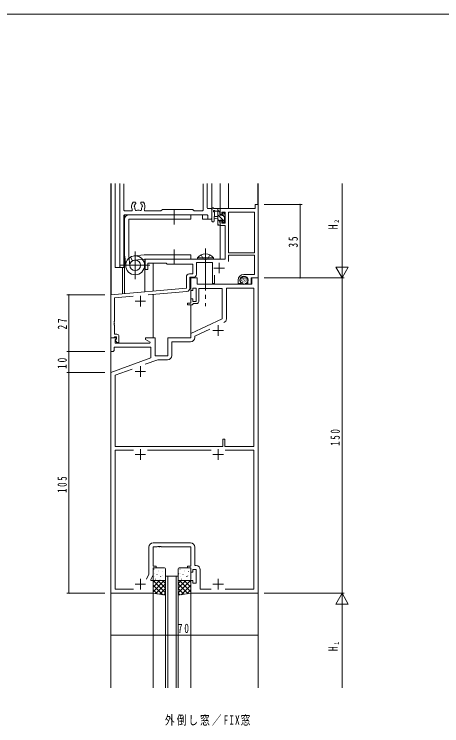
# Model space of a CAD drawing. Units: millimetres, scale not verified. Extents: x -567 to 567, y -403 to 403.
# Drawn here: x -8.9 to 194.7, y 60.4 to 399 of the extents above; entities that cross this region are included whole.
import ezdxf
from ezdxf.enums import TextEntityAlignment as Align

# ---------------------------------------------------------------- set-up
doc = ezdxf.new("R2010")
doc.units = ezdxf.units.MM
doc.header["$LTSCALE"] = 2
doc.linetypes.add('USER2', pattern=[13, 10, -1, 1, -1])
doc.linetypes.add('USER3', pattern=[4, 3, -1])
for name, color, linetype, lineweight in [('0-1_YKK_ZWAK', 7, 'Continuous', 18), ('0-3_YKK_11', 7, 'Continuous', 18), ('0-4_YKK_12', 2, 'Continuous', 18), ('0-5_YKK_13', 4, 'Continuous', 18), ('0-6_YKK_D', 6, 'Continuous', 18)]:
    doc.layers.add(name, color=color, linetype=linetype, lineweight=lineweight)
doc.layers.add('0-2_USER1', color=7, linetype='Continuous')
doc.styles.add('ＭＳ ゴシック', font='')
doc.styles.get('ＭＳ ゴシック').set_extended_font_data('MS Gothic')

msp = doc.modelspace()

# ---------------------------------------------------------------- linework, layer by layer
at = {"layer": '0-1_YKK_ZWAK'}
msp.add_line((537.274, 399), (-562.726, 399), dxfattribs=at)
at = {"layer": '0-3_YKK_11'}
for p, q in [((41.374, 318.516), (41.374, 278.816)), ((43.304, 305.746), (43.304, 318.286)), ((81.044, 318.286), (81.044, 305.746)), ((82.974, 306.816), (82.974, 318.516)), ((48.624, 309.616), (47.9, 309.616)), ((49.024, 309.077), (49.024, 309.216)), ((51.324, 309.216), (51.324, 309.077)), ((52.448, 309.616), (51.724, 309.616)), ((107.174, 273.516), (107.174, 308.516)), ((46.824, 305.446), (43.604, 305.446)), ((60.88, 305.446), (53.524, 305.446)), ((61.486, 305.928), (61.092, 305.534)), ((76.05, 306.016), (61.698, 306.016)), ((76.656, 305.534), (76.262, 305.928)), ((80.744, 305.446), (76.868, 305.446)), ((84.874, 306.516), (83.274, 306.516)), ((85.174, 301.816), (85.174, 306.216)), ((105.774, 306.516), (89.174, 306.516)), ((89.174, 306.516), (89.174, 303.716)), ((93.104, 304.886), (93.104, 285.516)), ((105.544, 304.886), (93.104, 304.886)), ((105.544, 285.516), (105.544, 304.886)), ((105.544, 285.516), (105.544, 304.886)), ((43.304, 278.816), (43.304, 303.216)), ((43.604, 303.516), (82.944, 303.516)), ((83.244, 303.216), (83.244, 301.816)), ((83.544, 301.516), (84.874, 301.516)), ((91.474, 298.416), (91.474, 282.516)), ((93.104, 285.516), (105.544, 285.516)), ((81.716, 282.516), (53.474, 282.516)), ((91.474, 282.516), (82.632, 282.516)), ((93.104, 281.386), (93.104, 284.316)), ((93.104, 284.316), (105.544, 284.316)), ((105.544, 284.316), (105.544, 275.216)), ((41.674, 278.516), (43.004, 278.516)), ((54.674, 280.516), (63.474, 280.516)), ((63.474, 280.516), (63.974, 280.016)), ((63.974, 280.016), (76.174, 280.016)), ((77.804, 275.316), (77.804, 280.886)), ((77.804, 280.886), (85.474, 280.886)), ((85.474, 280.886), (85.474, 270.816)), ((86.174, 278.216), (91.174, 278.216)), ((88.674, 280.716), (88.674, 275.716)), ((86.474, 270.816), (86.474, 274.88)), ((105.544, 275.216), (100.474, 275.216)), ((73.044, 273.946), (73.044, 268.654)), ((74.674, 273.816), (76.304, 273.816)), ((74.674, 268.535), (74.674, 273.816)), ((75.174, 273.516), (78.174, 273.516)), ((78.174, 273.516), (78.174, 270.516)), ((98.674, 272.154), (98.674, 272.416)), ((103.974, 270.516), (103.974, 273.516)), ((103.974, 273.516), (107.174, 273.516)), ((104.174, 270.516), (104.174, 273.516)), ((104.174, 273.516), (107.174, 273.516)), ((107.174, 273.516), (107.174, 123.516)), ((73.044, 268.654), (37.174, 265.516)), ((77.774, 262.316), (77.774, 268.716)), ((78.174, 270.516), (104.174, 270.516)), ((90.174, 268.516), (78.974, 268.516)), ((78.974, 268.516), (78.974, 262.316)), ((85.474, 270.816), (86.474, 270.816)), ((90.174, 254.011), (90.174, 268.516)), ((105.244, 268.586), (92.104, 268.586)), ((92.104, 268.586), (92.104, 254.056)), ((105.244, 193.216), (105.244, 268.586)), ((37.174, 265.516), (37.174, 245.016)), ((38.804, 264.022), (47.771, 264.807)), ((51.174, 264.916), (51.174, 259.916)), ((54.925, 265.433), (73.305, 267.041)), ((38.804, 252.974), (38.804, 264.022)), ((48.674, 262.416), (53.674, 262.416)), ((75.174, 263.516), (76.174, 263.516)), ((75.174, 261.516), (75.174, 263.516)), ((76.174, 263.516), (76.174, 262.316)), ((76.174, 262.316), (77.774, 262.316)), ((75.174, 247.016), (90.174, 254.011)), ((88.174, 251.016), (88.174, 246.016)), ((84.266, 249.127), (77.104, 245.787)), ((85.674, 248.516), (90.674, 248.516)), ((37.174, 238.516), (37.174, 245.016)), ((58.174, 245.016), (58.174, 236.516)), ((64.174, 245.016), (75.174, 245.016)), ((64.174, 236.516), (64.174, 245.016)), ((75.174, 245.016), (75.174, 247.016)), ((77.104, 245.787), (77.104, 245.086)), ((56.174, 240.586), (38.674, 240.586)), ((38.674, 240.586), (38.674, 239.016)), ((39.104, 242.516), (55.718, 242.516)), ((56.174, 235.432), (56.174, 240.586)), ((75.104, 243.086), (66.104, 243.086)), ((66.104, 243.086), (66.104, 236.586)), ((37.174, 228.516), (56.174, 235.432)), ((59.494, 234.586), (53.508, 232.408)), ((58.174, 236.516), (64.174, 236.516)), ((64.104, 234.586), (59.494, 234.586)), ((51.174, 231.516), (51.174, 226.516)), ((37.174, 123.516), (37.174, 228.516)), ((47.206, 230.114), (39.104, 227.165)), ((47.206, 230.114), (39.104, 227.165)), ((39.104, 227.165), (39.104, 193.216)), ((48.674, 229.016), (53.674, 229.016)), ((90.374, 196.716), (91.374, 196.716)), ((90.374, 193.216), (90.374, 196.716)), ((91.374, 196.716), (91.374, 193.216)), ((39.104, 193.216), (90.374, 193.216)), ((91.374, 193.216), (105.244, 193.216)), ((47.824, 191.586), (39.104, 191.586)), ((47.824, 191.586), (39.104, 191.586)), ((39.104, 191.586), (39.104, 125.446)), ((51.174, 192.016), (51.174, 187.016)), ((84.824, 191.586), (54.524, 191.586)), ((88.174, 192.016), (88.174, 187.016)), ((105.244, 191.586), (91.524, 191.586)), ((105.244, 125.446), (105.244, 191.586)), ((48.674, 189.516), (53.674, 189.516)), ((85.674, 189.516), (90.674, 189.516)), ((57.244, 147.446), (75.104, 147.446)), ((55.244, 132.589), (55.244, 145.446)), ((57.174, 145.516), (57.174, 136.316)), ((59.216, 145.516), (57.174, 145.516)), ((75.174, 145.516), (61.132, 145.516)), ((75.174, 136.316), (75.174, 145.516)), ((77.104, 145.446), (77.104, 136.646)), ((57.174, 136.316), (58.674, 136.316)), ((57.174, 135.516), (57.174, 132.161)), ((58.674, 135.516), (57.174, 135.516)), ((58.674, 136.316), (58.674, 135.516)), ((77.104, 136.646), (77.704, 136.646)), ((54.079, 130.09), (55.244, 132.589)), ((57.174, 132.161), (56.174, 130.016)), ((77.774, 128.316), (77.774, 134.716)), ((79.704, 134.646), (79.704, 125.446)), ((51.174, 130.316), (51.174, 125.316)), ((88.174, 130.316), (88.174, 125.316)), ((39.104, 125.446), (47.811, 125.446)), ((48.674, 127.816), (53.674, 127.816)), ((79.704, 125.446), (84.811, 125.446)), ((85.674, 127.816), (90.674, 127.816)), ((91.537, 125.446), (105.244, 125.446)), ((57.174, 123.516), (37.174, 123.516)), ((107.174, 123.516), (75.174, 123.516))]:
    msp.add_line(p, q, dxfattribs=at)
for points in [[(107.174, 308.516), (105.774, 308.516), (105.774, 306.516)], [(89.174, 303.716), (89.974, 303.716), (89.974, 304.886), (91.474, 304.886), (91.474, 299.616), (89.974, 299.616), (89.974, 300.716), (89.174, 300.716), (89.174, 298.416), (91.474, 298.416)], [(53.474, 282.516), (53.474, 277.516), (54.674, 277.516), (54.674, 280.516)], [(82.632, 282.516), (82.449, 282.396), (81.899, 282.396), (81.716, 282.516)], [(76.174, 280.016), (76.174, 275.446), (74.544, 275.446)], [(77.774, 268.716), (76.174, 268.716), (76.174, 267.516), (75.174, 267.516), (75.174, 273.516)], [(97.674, 272.416), (97.674, 270.916), (98.95, 270.916), (99.11, 271.304), (98.967, 271.447)], [(102.274, 272.416), (102.274, 270.516), (103.974, 270.516)], [(77.974, 261.316), (76.474, 261.316), (76.174, 261.016), (75.874, 260.716), (73.674, 260.716), (73.674, 261.516), (75.174, 261.516)], [(38.684, 251.791), (38.804, 251.974), (38.804, 252.057), (38.684, 252.241), (38.684, 252.791), (38.804, 252.974)], [(39.974, 246.716), (38.804, 246.716), (38.804, 251.057), (38.684, 251.241), (38.684, 251.791)], [(37.174, 245.016), (38.504, 245.016), (38.804, 245.316), (39.004, 245.516), (39.774, 245.516), (39.774, 244.589), (39.2, 244.016), (39.951, 242.716), (40.974, 242.716), (40.974, 245.716)], [(37.174, 245.016), (39.65, 245.016), (39.81, 244.629), (39.104, 243.922), (39.104, 242.516)], [(55.718, 242.516), (55.839, 242.966), (53.674, 244.216), (53.674, 245.016), (58.174, 245.016)], [(38.674, 239.016), (38.174, 238.516), (37.174, 238.516)], [(61.132, 145.516), (60.949, 145.636), (60.399, 145.636), (60.216, 145.516), (60.132, 145.516), (59.949, 145.636), (59.399, 145.636), (59.216, 145.516)], [(77.774, 134.716), (76.174, 134.716), (76.174, 133.516), (75.174, 133.516), (75.174, 135.516), (73.674, 135.516), (73.674, 136.316), (75.174, 136.316)], [(56.174, 130.016), (56.174, 129.516), (57.174, 129.516), (57.174, 123.516)], [(75.174, 123.516), (75.174, 129.516), (76.174, 129.516), (76.174, 128.316), (77.774, 128.316)]]:
    msp.add_lwpolyline(points, dxfattribs=at)
for centre, radius, start, end in [((50.174, 307.516), 3.2, 141.63349, 205.1079), ((47.9, 309.316), 0.3, 90, 141.63349), ((48.697, 307.776), 0.5, 116.8699, 223.1301), ((48.38, 308.401), 0.2, 296.8699, 333.7398), ((50.174, 307.516), 1.8, 134.79283, 153.7398), ((48.624, 309.216), 0.4, 360, 90), ((48.624, 309.077), 0.4, 314.79283, 360), ((51.724, 309.216), 0.4, 90, 180), ((51.724, 309.077), 0.4, 180, 225.20717), ((50.174, 307.516), 1.8, 26.2602, 45.20717), ((51.968, 308.401), 0.2, 206.2602, 243.1301), ((51.651, 307.776), 0.5, 316.8699, 63.1301), ((52.448, 309.316), 0.3, 38.36651, 90), ((50.174, 307.516), 3.2, 334.8921, 38.36651), ((43.604, 305.746), 0.3, 180, 270), ((46.824, 305.946), 0.5, 270, 25.1079), ((48.186, 307.298), 0.2, 6.2602, 43.1301), ((50.174, 307.516), 1.8, 186.2602, 208.03074), ((49.314, 306.287), 0.75, 162.29961, 307.70039), ((48.409, 306.576), 0.2, 342.29961, 28.03074), ((49.895, 305.535), 0.2, 81.96926, 127.70039), ((50.174, 307.516), 1.8, 261.96926, 278.03074), ((50.453, 305.535), 0.2, 52.29961, 98.03074), ((51.034, 306.287), 0.75, 232.29961, 17.70039), ((51.939, 306.576), 0.2, 151.96926, 197.70039), ((50.174, 307.516), 1.8, 331.96926, 353.7398), ((52.162, 307.298), 0.2, 136.8699, 173.7398), ((53.524, 305.946), 0.5, 154.8921, 270), ((60.88, 305.746), 0.3, 270, 315), ((61.698, 305.716), 0.3, 90, 135), ((76.05, 305.716), 0.3, 45, 90), ((76.868, 305.746), 0.3, 225, 270), ((80.744, 305.746), 0.3, 270, 0), ((83.274, 306.816), 0.3, 180, 270), ((84.874, 306.216), 0.3, 0, 90), ((43.604, 303.216), 0.3, 90, 180), ((82.944, 303.216), 0.3, 0, 90), ((83.544, 301.816), 0.3, 180, 270), ((84.874, 301.816), 0.3, 270, 0), ((41.674, 278.816), 0.3, 180, 270), ((43.004, 278.816), 0.3, 270, 0), ((74.544, 273.946), 1.5, 90.00001, 179.99999), ((76.304, 275.316), 1.5, 270.00001, 359.99999), ((100.474, 272.416), 2.8, 90.00001, 179.99999), ((100.474, 272.416), 1.8, 359.99999, 180.00001), ((99.674, 272.154), 1, 179.99998, 224.99997), ((73.174, 268.535), 1.5, 275, 0.00001), ((77.974, 262.316), 1, 270.00001, 359.99999), ((90.104, 254.056), 2, 295.00002, 0.00002), ((39.974, 245.716), 1, 0.00001, 89.99999), ((75.104, 245.086), 2, 270.00001, 359.99999), ((64.104, 236.586), 2, 270.00001, 359.99999), ((57.244, 145.446), 2, 90.00001, 179.99999), ((75.104, 145.446), 2, 0.00001, 89.99999), ((77.704, 134.646), 2, 0.00001, 89.99999)]:
    msp.add_arc(centre, radius, start, end, dxfattribs=at)
at = {"layer": '0-4_YKK_12'}
for p, q in [((37.174, 78.516), (37.174, 318.516)), ((37.274, 265.464), (37.274, 318.516)), ((39.174, 278.516), (39.174, 318.516)), ((85.174, 301.516), (85.174, 318.516)), ((89.174, 306.516), (89.174, 318.516)), ((93.074, 306.516), (93.074, 318.516)), ((107.074, 308.439), (107.074, 318.516)), ((107.174, 78.516), (107.174, 318.516)), ((43.674, 266.084), (43.674, 303.516)), ((80.674, 303.516), (80.674, 301.516)), ((80.674, 301.516), (85.174, 301.516)), ((89.174, 298.916), (89.174, 282.516)), ((53.274, 266.924), (53.274, 282.516)), ((89.174, 282.516), (53.274, 282.516)), ((43.374, 278.516), (39.174, 278.516)), ((42.674, 265.997), (42.674, 278.516)), ((57.174, 267.265), (57.174, 280.516)), ((75.174, 261.816), (75.174, 273.816)), ((57.174, 245.016), (57.174, 265.629)), ((75.174, 245.016), (75.174, 260.716)), ((63.174, 131.516), (69.174, 131.516)), ((63.174, 131.516), (63.174, 78.516)), ((64.174, 131.516), (64.174, 78.516)), ((68.174, 131.516), (68.174, 78.516)), ((69.174, 131.516), (69.174, 78.516)), ((57.174, 78.516), (57.174, 123.516)), ((75.174, 78.516), (75.174, 123.516))]:
    msp.add_line(p, q, dxfattribs=at)
at = {"layer": '0-5_YKK_13'}
for p, q in [((67.174, 306.016), (67.174, 299.016)), ((85.174, 300.789), (85.174, 305.951)), ((88.874, 306.516), (86.194, 306.516)), ((86.374, 300.789), (86.377, 304.75)), ((86.794, 305.316), (87.974, 305.316)), ((87.974, 306.516), (87.974, 298.916)), ((88.974, 304.787), (87.974, 305.787)), ((88.974, 303.416), (88.974, 305.416)), ((89.174, 305.616), (89.174, 306.216)), ((43.678, 301.516), (43.678, 284.016)), ((75.178, 303.516), (45.678, 303.516)), ((45.678, 284.016), (45.678, 301.516)), ((75.178, 301.516), (45.678, 301.516)), ((75.178, 301.516), (75.178, 303.516)), ((87.974, 302.816), (86.83, 302.714)), ((87.974, 301.616), (86.83, 301.718)), ((91.466, 300.049), (87.974, 303.542)), ((89.913, 303.416), (88.974, 303.416)), ((90.374, 304.216), (90.374, 303.877)), ((91.274, 302.487), (90.535, 303.226)), ((91.386, 303.929), (90.886, 304.429)), ((91.274, 300.816), (91.274, 302.916)), ((91.474, 303.116), (91.474, 303.716)), ((88.974, 300.297), (87.974, 301.297)), ((88.409, 298.616), (87.974, 299.052)), ((88.274, 298.616), (88.874, 298.616)), ((88.974, 299.716), (88.974, 301.016)), ((88.974, 301.016), (90.374, 301.016)), ((89.174, 298.916), (89.174, 299.516)), ((90.374, 301.016), (90.374, 300.116)), ((90.674, 299.816), (91.174, 299.816)), ((91.474, 300.116), (91.474, 300.616)), ((52.964, 284.504), (48.196, 283.99)), ((52.964, 284.504), (48.196, 283.99)), ((48.678, 272.867), (48.678, 286.164)), ((48.678, 273.016), (48.678, 286.016)), ((53.178, 284.516), (75.174, 284.516)), ((67.174, 280.016), (67.174, 287.016)), ((75.174, 282.516), (75.174, 284.516)), ((43.69, 283.801), (44.204, 279.033)), ((46.166, 279.258), (45.678, 284.016)), ((46.385, 283.388), (47.392, 281.688)), ((53.178, 282.516), (48.421, 282.028)), ((53.178, 282.516), (75.174, 282.516)), ((78.424, 283.025), (78.424, 282.516)), ((78.424, 283.025), (85.924, 283.025)), ((78.424, 282.516), (85.924, 282.516)), ((85.924, 283.025), (85.924, 282.516)), ((41.749, 279.516), (55.608, 279.516)), ((55.178, 279.516), (42.178, 279.516)), ((98.75, 272.778), (98.75, 272.578)), ((98.911, 272.019), (98.911, 271.819)), ((99.302, 273.1), (99.302, 272.9)), ((99.371, 272.502), (99.371, 272.302)), ((99.417, 271.398), (99.417, 271.198)), ((99.555, 273.653), (99.555, 273.453)), ((99.854, 271.536), (99.854, 271.336)), ((99.9, 272.641), (99.9, 272.441)), ((99.946, 272.043), (99.946, 271.843)), ((100.015, 273.975), (100.015, 273.775)), ((100.015, 270.961), (100.015, 270.761)), ((100.176, 273.354), (100.176, 273.154)), ((100.429, 272.756), (100.429, 272.556)), ((100.59, 271.652), (100.59, 271.452)), ((100.636, 273.86), (100.636, 273.66)), ((100.797, 272.411), (100.797, 272.211)), ((100.889, 273.216), (100.889, 273.016)), ((101.28, 271.008), (101.28, 270.808)), ((101.372, 273.676), (101.372, 273.476)), ((101.418, 271.813), (101.418, 271.613)), ((101.464, 272.365), (101.464, 272.165)), ((101.51, 272.94), (101.51, 272.74)), ((101.924, 271.537), (101.924, 271.337)), ((102.131, 272.204), (102.131, 272.004)), ((102.2, 272.917), (102.2, 272.717)), ((100.567, 270.778), (100.567, 270.578)), ((62.674, 135.516), (57.674, 135.516)), ((74.674, 135.516), (69.674, 135.516)), ((57.174, 135.016), (57.174, 130.016)), ((57.618, 134.953), (57.662, 134.977)), ((57.81, 133.008), (57.857, 133.096)), ((59.052, 132.329), (59.096, 132.353)), ((59.643, 134.219), (59.687, 134.243)), ((59.957, 133.799), (59.963, 133.806)), ((61.719, 133.786), (61.763, 133.81)), ((63.174, 130.016), (63.174, 135.016)), ((69.174, 135.016), (69.174, 130.016)), ((69.375, 132.761), (69.419, 132.785)), ((70.018, 134.953), (70.062, 134.977)), ((70.21, 133.008), (70.257, 133.096)), ((71.452, 132.329), (71.496, 132.353)), ((72.043, 134.219), (72.087, 134.243)), ((72.357, 133.799), (72.363, 133.806)), ((74.119, 133.786), (74.163, 133.81)), ((75.174, 130.016), (75.174, 135.016)), ((57.174, 128.672), (58.018, 129.516)), ((57.174, 123.516), (57.174, 129.516)), ((57.174, 126.427), (60.263, 129.516)), ((57.174, 124.182), (62.508, 129.516)), ((57.174, 129.516), (63.174, 129.516)), ((63.174, 123.615), (57.272, 129.516)), ((57.674, 129.516), (62.674, 129.516)), ((57.982, 131.594), (57.988, 131.601)), ((58.409, 130.137), (58.452, 130.161)), ((63.174, 125.86), (59.517, 129.516)), ((59.801, 129.611), (59.808, 129.619)), ((60.485, 129.705), (60.529, 129.729)), ((60.7, 131.484), (60.746, 131.572)), ((61.076, 131.595), (61.12, 131.619)), ((61.743, 131.779), (61.749, 131.786)), ((63.174, 128.105), (61.762, 129.516)), ((63.153, 131.162), (63.174, 131.174)), ((63.174, 129.516), (63.174, 122.516)), ((69.174, 125.86), (72.831, 129.516)), ((69.174, 128.105), (70.586, 129.516)), ((69.174, 129.516), (69.174, 122.516)), ((69.174, 123.615), (75.076, 129.516)), ((75.174, 129.516), (69.174, 129.516)), ((69.674, 129.516), (74.674, 129.516)), ((75.174, 124.182), (69.84, 129.516)), ((70.382, 131.594), (70.388, 131.601)), ((70.809, 130.137), (70.852, 130.161)), ((75.174, 126.427), (72.085, 129.516)), ((72.201, 129.611), (72.208, 129.619)), ((72.885, 129.705), (72.929, 129.729)), ((73.1, 131.484), (73.146, 131.572)), ((73.476, 131.595), (73.52, 131.619)), ((74.143, 131.779), (74.149, 131.786)), ((75.174, 128.672), (74.33, 129.516)), ((75.174, 123.516), (75.174, 129.516)), ((61.798, 122.746), (57.174, 127.37)), ((58.528, 123.291), (63.174, 127.937)), ((60.452, 122.97), (63.174, 125.692)), ((73.82, 123.291), (69.174, 127.937)), ((71.896, 122.97), (69.174, 125.692)), ((70.55, 122.746), (75.174, 127.37)), ((59.104, 123.195), (57.174, 125.124)), ((63.174, 122.516), (57.174, 123.516)), ((62.376, 122.649), (63.174, 123.447)), ((69.174, 122.516), (75.174, 123.516)), ((69.972, 122.649), (69.174, 123.447)), ((73.244, 123.195), (75.174, 125.124))]:
    msp.add_line(p, q, dxfattribs=at)
at = {"layer": '0-5_YKK_13', "linetype": 'USER3'}
for p, q in [((80.124, 284.525), (81.029, 282.669)), ((84.224, 284.525), (83.319, 282.669)), ((81.029, 282.669), (82.174, 282.061)), ((83.319, 282.669), (82.174, 282.061))]:
    msp.add_line(p, q, dxfattribs=at)
at = {"layer": '0-5_YKK_13', "linetype": 'USER2'}
msp.add_line((82.174, 287.516), (82.174, 260.016), dxfattribs=at)
at = {"layer": '0-5_YKK_13'}
for centre, radius in [((48.678, 279.516), 4.5), ((48.678, 279.516), 2.525), ((100.474, 272.416), 2)]:
    msp.add_circle(centre, radius, dxfattribs=at)
for centre, radius, start, end in [((85.474, 305.951), 0.3, 130.52878, 180), ((85.084, 306.407), 0.3, 310.52878, 10.52878), ((85.674, 306.516), 0.3, 30, 190.52878), ((86.194, 306.816), 0.3, 210, 270), ((86.274, 305.316), 0.3, 30, 250.81024), ((86.077, 304.75), 0.3, 359.95977, 70.81024), ((86.794, 305.616), 0.3, 210, 270), ((88.874, 306.216), 0.3, 0, 90), ((88.974, 305.616), 0.2, 270, 0), ((45.678, 301.516), 2, 90, 180), ((86.874, 302.216), 0.5, 95.09207, 264.90793), ((89.913, 303.116), 0.3, 33.05573, 90), ((90.374, 303.416), 0.25, 213.05573, 56.94427), ((90.674, 304.216), 0.3, 45, 180), ((90.674, 303.877), 0.3, 180, 236.94427), ((91.274, 303.116), 0.2, 270, 0), ((91.174, 303.716), 0.3, 0, 45), ((85.774, 300.789), 0.6, 179.95977, 359.95977), ((88.274, 298.916), 0.3, 180, 270), ((88.874, 298.916), 0.3, 270, 0), ((88.974, 299.516), 0.2, 0, 90), ((90.674, 300.116), 0.3, 180, 270), ((91.174, 300.116), 0.3, 270, 0), ((91.274, 300.616), 0.2, 0, 90), ((53.178, 282.516), 2, 90.00003, 96.15771), ((82.174, 280.489), 4.527, 34.06671, 145.93329), ((45.678, 284.016), 2, 179.99075, 186.15767), ((57.674, 135.016), 0.5, 90, 180), ((62.674, 135.016), 0.5, 0, 90), ((69.674, 135.016), 0.5, 90, 180), ((74.674, 135.016), 0.5, 0, 90), ((57.674, 130.016), 0.5, 180, 270), ((62.674, 130.016), 0.5, 270, 360), ((69.674, 130.016), 0.5, 180, 270), ((74.674, 130.016), 0.5, 270, 0)]:
    msp.add_arc(centre, radius, start, end, dxfattribs=at)
at = {"layer": '0-6_YKK_D'}
for p, q in [((147.174, 279.516), (147.174, 318.516)), ((110.074, 308.516), (128.174, 308.516)), ((127.174, 273.516), (127.174, 308.516)), ((147.174, 273.516), (147.174, 283.909)), ((150.174, 278.713), (144.174, 278.713)), ((147.174, 273.516), (144.174, 278.713)), ((147.174, 273.516), (150.174, 278.713)), ((110.074, 273.516), (128.174, 273.516)), ((110.074, 273.516), (148.174, 273.516)), ((110.074, 273.516), (148.174, 273.516)), ((147.174, 273.516), (147.174, 123.516)), ((34.174, 265.516), (16.174, 265.516)), ((17.174, 265.516), (17.174, 238.516)), ((34.174, 238.516), (16.174, 238.516)), ((34.174, 238.516), (16.174, 238.516)), ((17.174, 238.516), (17.174, 228.516)), ((34.174, 228.516), (16.174, 228.516)), ((34.174, 228.516), (16.174, 228.516)), ((17.174, 228.516), (17.174, 123.516)), ((34.174, 123.516), (16.174, 123.516)), ((110.074, 123.516), (148.174, 123.516)), ((110.074, 123.516), (148.174, 123.516)), ((147.174, 123.516), (144.174, 118.32)), ((147.174, 123.516), (147.174, 113.124)), ((147.174, 123.516), (150.174, 118.32)), ((107.174, 121.516), (107.174, 102.516)), ((144.174, 118.32), (150.174, 118.32)), ((147.174, 117.516), (147.174, 78.516)), ((107.174, 103.516), (37.174, 103.516))]:
    msp.add_line(p, q, dxfattribs=at)
for centre, start, end in [((127.174, 308.516), 90, 270), ((127.174, 308.516), 270, 90), ((127.174, 273.516), 90, 270), ((127.174, 273.516), 270, 90), ((17.174, 265.516), 90, 270), ((17.174, 265.516), 270, 90), ((17.174, 238.516), 90, 270), ((17.174, 238.516), 90, 270), ((17.174, 238.516), 270, 90), ((17.174, 238.516), 270, 90), ((17.174, 228.516), 90, 270), ((17.174, 228.516), 90, 270), ((17.174, 228.516), 270, 90), ((17.174, 228.516), 270, 90), ((17.174, 123.516), 90, 270), ((17.174, 123.516), 270, 90), ((37.174, 103.516), 0, 180), ((37.174, 103.516), 180, 0), ((107.174, 103.516), 0, 180), ((107.174, 103.516), 180, 0)]:
    msp.add_arc(centre, 0.106, start, end, dxfattribs=at)

# ---------------------------------------------------------------- texts
at = {"layer": '0-2_USER1', "insert": (62.83, 60.398), "char_height": 4.399, "attachment_point": 7, "style": 'ＭＳ ゴシック'}
msp.add_mtext('\\T1.21;\\W0.75;外倒し窓／FIX窓', dxfattribs=at)
at = {"layer": '0-6_YKK_D', "color": 7, "style": 'ＭＳ ゴシック', "width": 0.8}
for s, height, p in [('H', 4.399, (146.374, 296.616)), ('2', 2.199, (146.374, 299.735)), ('1', 2.199, (146.374, 98.955)), ('H', 4.399, (146.374, 95.836))]:
    msp.add_text(s, height=height, rotation=90, dxfattribs=at).set_placement(p, align=Align.BOTTOM_LEFT)
at = {"layer": '0-6_YKK_D', "color": 7, "char_height": 4.399, "attachment_point": 7, "rotation": 90, "style": 'ＭＳ ゴシック'}
for s, insert in [('\\T1.37;\\W0.75;35', (126.174, 287.946)), ('\\T1.37;\\W0.75;27', (16.174, 248.958)), ('\\T1.37;\\W0.75;10', (16.174, 230.215)), ('\\T1.38;\\W0.7;150', (146.174, 193.656)), ('\\T1.38;\\W0.7;105', (16.174, 171.216))]:
    msp.add_mtext(s, dxfattribs=dict(at, insert=insert))
at = {"layer": '0-6_YKK_D', "color": 7, "insert": (68.982, 104.516), "char_height": 4.399, "attachment_point": 7, "style": 'ＭＳ ゴシック'}
msp.add_mtext('\\T1.37;\\W0.75;70', dxfattribs=at)

doc.saveas('drawing.dxf')
